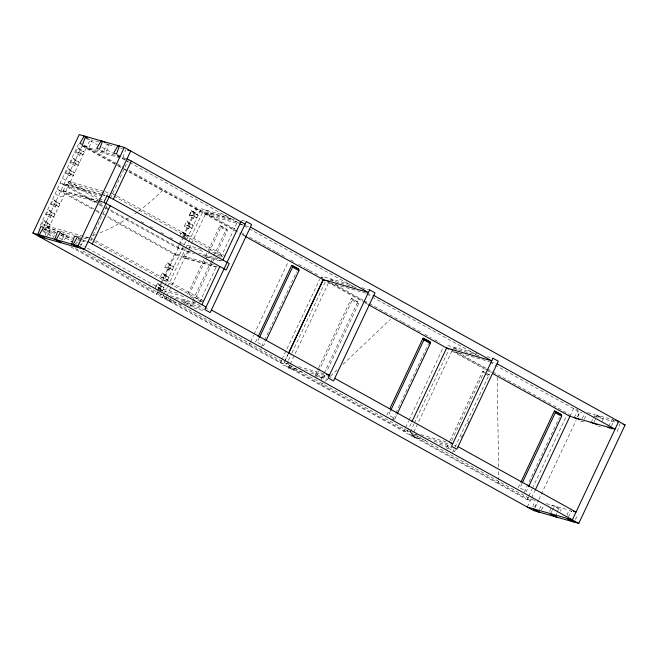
<?xml version="1.0" encoding="UTF-8"?>
<svg xmlns="http://www.w3.org/2000/svg" width="658" height="658" viewBox="0 0 658 658"><rect width="100%" height="100%" fill="white"/><g stroke="black" fill="none" stroke-linecap="round" stroke-linejoin="round"><path stroke-width="0.49" stroke-dasharray="3.29 2.47" d="M45.213 235.35L47.179 230.037L44.785 228.704M62.132 240.154L64.097 234.84L61.704 233.508M107.287 143.872L108.883 144.76L105.93 152.73L100.337 149.629M122.857 157.533L125.81 149.563M532.848 506.668L535.143 500.467M539.568 509.325L541.542 504.012M577.634 416.588L579.599 411.275M549.767 511.472L552.07 505.27L558.461 508.807L561.282 509.613L560.312 511.291M584.353 419.245L585.998 414.82M555.837 515.897L556.816 513.24M557.145 512.352L558.461 508.807M594.223 422.28L595.868 417.846M596.197 416.966L596.855 415.19L612.359 419.59L615.559 421.367M567.023 515.387L568.989 510.073L572.18 511.842M602.259 421.391L603.246 418.735L596.855 415.19M611.479 426.195L613.774 419.993M617.212 431.508L620.165 423.538M40.27 225.373L78.771 143.551M46.044 215.026L49.054 214.409L53.849 216.91L50.247 217.354L46.044 215.026L48.486 209.844L52.681 212.172L55.075 214.319L50.271 211.818L48.486 209.844M50.921 204.663L53.931 204.054L58.727 206.546L55.116 206.99L50.921 204.663L53.364 199.481L57.559 201.809L59.952 203.955L55.149 201.463L53.364 199.481M65.553 173.572L68.564 172.964L73.359 175.456L69.748 175.9L65.553 173.572L67.988 168.39L72.191 170.718L74.576 172.865L69.781 170.373L67.988 168.39M70.431 163.209L73.433 162.6L78.236 165.092L74.625 165.536L70.431 163.209L72.865 158.027L77.06 160.355L79.453 162.501L74.658 160.009L72.865 158.027M43.757 220.249L45.394 222.182L50.197 224.682L47.96 222.577L43.757 220.249L41.322 225.431L44.176 224.773L48.98 227.273L44.176 224.773M75.456 152.895L78.31 152.237L83.114 154.729L79.651 155.222L75.456 152.895L77.891 147.713L82.094 150.04L84.331 152.138L79.536 149.646L77.891 147.713M44.045 226.5L82.571 144.637M50.247 217.354L52.681 212.172M55.116 206.99L57.559 201.809M69.748 175.9L72.191 170.718M74.625 165.536L77.06 160.355M47.96 222.577L45.517 227.758L48.371 227.1M79.651 155.222L82.094 150.04M66.359 184.24L68.49 185.424L65.446 191.897L63.316 190.721L66.359 184.24L101.168 194.126M55.65 232.422L46.71 227.471L47.401 226.023L90.228 238.18M98.568 199.744L68.193 182.908L68.876 181.46L103.923 191.404M90.549 240.384L106.826 205.814M110.297 198.428L128.277 160.215M116.334 195.656L113.653 194.168L112.97 195.623L224.633 257.5M155.79 286.74L157.533 283.409M162.296 272.922L164.081 274.896L168.884 277.396L166.49 275.241L162.296 272.922L159.853 278.104L162.863 277.487L167.658 279.987L162.863 277.487M164.73 267.74L167.741 267.123L172.536 269.624L168.925 270.068L164.73 267.74L167.173 262.558L171.368 264.886L173.761 267.033L168.958 264.532L167.173 262.558M179.766 235.786L181.797 231.468L186 233.796L188.385 235.942L183.59 233.442L181.797 231.468M184.24 226.286L187.242 225.669L192.046 228.17L188.435 228.614L184.24 226.286L186.675 221.104L190.869 223.432L193.263 225.579L188.468 223.078L186.675 221.104M189.117 215.923L192.12 215.306L196.923 217.806L193.46 218.291L189.117 215.923L191.552 210.741L195.747 213.069M155.132 288.508L157.566 283.327L161.769 285.654L164.007 287.752L159.203 285.259L157.566 283.327M191.552 210.741L193.337 212.715L198.14 215.215L195.903 213.11L191.7 210.782L189.265 215.964L192.12 215.306L196.323 217.634M157.492 290.351L160.618 283.705M161.029 282.841L174.74 253.692L214.96 265.108M178.655 245.376L177.792 247.219L186.617 249.719M179.083 244.463L181.674 238.961M182.973 236.206L195.771 208.997L234.026 219.862M70.76 246.906L156.546 294.447L162.164 282.504M162.6 281.583L183.376 237.439M183.804 236.518L196.775 208.956L200.575 210.034L160.346 295.524L156.546 294.447M166.49 275.241L164.056 280.423L167.058 279.815M168.925 270.068L171.368 264.886M186 233.796L183.557 238.977L187.168 238.533L184.651 237.135M188.435 228.614L190.869 223.432M161.769 285.654L159.326 290.836L162.789 290.343L157.986 287.85L162.181 290.178M193.46 218.291L195.903 213.11M163.784 294.784L162.477 297.572L280.357 362.903L283.557 363.808L284.429 361.949M164.229 293.855L167.288 287.349M167.724 286.419L185.219 249.25M185.655 248.321L188.278 242.744M188.714 241.815L202.705 212.073L239.224 232.315M165.059 296.38L164.253 298.107L169.575 301.06L182.143 304.621M166.548 296.618L165.676 298.477L283.557 363.808M166.984 295.689L205.905 212.986L235.375 229.313M188.632 252.006L186.502 250.821L183.45 257.303L185.581 258.479L188.632 252.006L194.431 253.651M169.575 301.06L170.792 298.469M211.029 212.97L209.812 215.561L204.482 212.608L205.699 210.017L211.029 212.97L232.299 219.007M183.796 302.458L185.967 297.827M187.711 294.126L203.824 259.894M205.559 256.192L207.739 251.562M208.175 250.64L219.928 225.653L220.685 225.867L227.076 229.412L227.216 230.925L216.309 254.111M184.108 303.593L185.474 302.516L187.217 298.798M188.961 295.088L205.551 259.844M205.987 258.915L208.602 253.355M209.038 252.425L220.825 227.38L220.685 225.867M189.751 306.924L192.358 301.372M192.794 300.443L210.215 263.439M210.65 262.509L213.258 256.957M213.694 256.036L226.319 229.198L227.076 229.412M211.942 263.389L191.865 306.052L185.474 302.516M212.378 262.46L214.557 257.821M199.736 302.038L216.433 266.556M220.767 257.352L237.892 220.956M248.872 345.45L250.18 342.662M250.624 341.732L253.684 335.226M254.12 334.305L288.229 261.818M255.518 342.201L257.697 337.579M259.375 337.62L257.196 342.259L263.587 345.804L265.766 341.165M261.473 346.676L264.088 341.124M264.524 340.194L296.742 271.721M280.357 362.903L281.665 360.115M282.101 359.186L319.714 279.263M284.865 361.02L287.924 354.514M288.171 354.284L284.272 362.574L288.78 363.849L287.562 366.44L292.892 369.393L293.707 367.666M287.974 361.267L285.786 365.914L403.798 431.311L406.998 432.216L411.505 422.633M288.41 360.337L291.478 353.831M291.913 352.902L326.023 280.415M289.865 364.96L288.985 366.819L406.998 432.216M290.301 364.03L328.605 282.619M315.157 375.257L318.209 368.784M318.645 367.855L351.298 298.461L352.046 298.674L358.446 302.219L358.585 303.725L326.722 371.441M315.478 376.401L316.835 375.315L352.195 300.18L352.046 298.674M321.12 379.724L323.728 374.172M324.164 373.25L357.689 302.006L358.446 302.219M324.978 375.15L323.234 378.86L316.835 375.315M386.888 415.009L389.059 410.378M390.309 411.357L388.565 415.066L394.956 418.611L396.7 414.894M392.842 419.475L395.458 413.923M395.886 413.002L428.547 343.608M403.798 431.311L405.106 428.522M405.542 427.593L408.61 421.087M409.046 420.158L443.155 347.671M413.931 424.04L409.12 434.264L527.107 499.652L530.307 500.557L412.319 435.168L451.939 350.969L489.33 361.587M414.367 423.11L448.476 350.624M412.114 432.207L410.896 434.798L416.226 437.751L417.04 436.024M446.527 448.065L449.579 441.584M450.006 440.663L482.668 371.268L486.616 373.25M446.84 449.2L448.205 448.123L449.949 444.405M451.701 440.695L483.556 372.987L483.416 371.474M452.482 452.531L489.059 374.805L489.807 375.019L487.413 373.695M455.468 449.809L454.596 451.659L448.205 448.123M461.143 437.751L462.451 434.963M467.69 423.834L468.998 421.054M518.249 487.808L520.429 483.186M522.115 483.235L519.927 487.866L526.326 491.411L528.07 487.701M524.212 492.283L559.473 417.337M527.107 499.652L528.423 496.864M528.859 495.935L531.919 489.429M532.355 488.499L566.464 416.012M527.255 507.038L531.195 498.674M531.623 497.769L534.691 491.246M569.927 416.358L573.587 408.585L577.535 409.704M534.962 507.795L538.458 500.36M538.894 499.43L576.046 420.487M577.79 416.777L579.978 412.13L581.952 412.689M46.126 237.563L50 230.835L44.407 227.734M64.5 239.841L66.919 235.638L61.326 232.537M80.449 246.331L83.837 240.441L82.242 239.553M574.163 417.559L578.037 410.831M582.009 418.578L584.913 413.528M534.576 507.154L536.994 502.951M591.081 422.362L593.014 418.998M593.5 418.159L595.441 414.787L601.831 418.332M541.452 509.86L543.878 505.648M550.524 513.643L551.98 511.118M552.465 510.279L554.891 506.068L561.282 509.613M608.486 426.326L612.359 419.59M568.413 516.76L571.81 510.871M575.289 519.458L578.201 514.416M320.841 385.341L327.495 379.024M330.456 376.22L337.11 369.903M343.024 364.293L390.342 319.393M394.956 418.611L393.591 419.689L391.197 418.365M128.45 217.971L116.088 225.266A201.167 168.925 -74.2 0 1 98.996 233.22M63.003 196.01L59.993 196.627L55.798 194.299M86.609 138.435L90.557 139.554L86.19 147.129L83.796 145.796M98.749 141.881L91.964 139.957L89.011 147.927L84.216 145.27M105.535 143.806L107.476 144.357L103.109 151.932L100.715 150.6M108.883 144.76L114.698 146.413M120.521 148.058L122.454 148.609M126.237 158.496L81.962 145.928L117.009 165.355M125.398 159.392L86.157 148.256L68.177 186.469L104.474 196.767M201.192 208.734L228.902 216.605M241.478 220.175L245.344 221.269M199.966 211.325L239.29 222.486M205.296 214.278L238.813 223.794M239.783 224.065L249.448 226.813M104.893 191.684L113.653 194.168M68.193 182.908L108.109 194.242M102.138 194.398L105.033 195.22M102.237 194.998L60.182 183.064L98.42 204.26M103.216 195.278L105.181 195.837M63.316 190.721L98.124 200.6M99.087 200.871L102.952 201.973M105.074 203.149L57.131 189.537L95.575 210.84M97.499 202.138L65.134 192.942L47.146 231.164L54.992 233.384M98.478 202.409L102.401 203.528M324.501 277.076L350.286 284.396M361.884 287.686L368.653 289.61M320.586 277.405L322.988 278.087M329.831 280.028L334.338 281.311L329.016 278.359M335.309 281.583L356.578 287.62M329.51 282.874L365.996 293.229M366.958 293.509L372.765 295.154M181.518 243.616L201.957 249.423M212.666 252.458L225.316 256.052M188.616 247.276L205.164 251.981M216.852 255.296L222.692 256.949M198.387 253.059L218.004 258.627M190.812 252.047L178.186 248.461L109.985 210.667M202.582 255.386L222.207 260.955M206.036 256.941L222.47 261.613M217.198 266.877L175.135 254.942L107.188 217.28M185.581 258.479L217.485 267.535M46.71 227.471L56.448 230.234M61.317 231.616L73.967 235.21M77.866 236.312L89.546 239.627M42.951 228.836L55.7 232.455M60.61 233.845L72.561 237.242M78.203 238.838L86.379 241.157M60.881 235.054L72.651 238.402M77.554 239.792L80.498 240.622M81.477 240.902L86.387 242.3M447.835 345.425L477.486 353.848M487.159 356.587L491.987 357.96M453.165 348.378L457.672 349.661L452.35 346.708M458.642 349.933L479.912 355.978M490.292 361.859L496.099 363.504M177.553 293.155L159.063 287.9L84.915 246.816M190.211 296.742L203.84 300.616M158.372 289.356L185.63 297.095M198.288 300.681L203.157 302.063L91.495 240.186L92.178 238.731L94.859 240.219M587.684 412.591L595.441 414.787M156.76 291.905L160.684 293.024M170.488 295.804L195.994 303.042M595.046 416.407L617.788 422.864M160.955 294.233L163.9 295.072M175.135 298.255L200.279 305.394M166.285 297.186L168.991 297.951M181.435 301.487L203.667 307.796M204.638 308.067L209.474 309.441M159.738 296.824L173.918 300.846M185.523 304.144L203.89 309.359M193.748 307.919L204.383 310.938M580.553 421.104L583.375 421.901L581.771 421.021M598.41 426.17L600.293 426.705M298.452 366.596L323.588 373.736M289.594 365.527L292.3 366.292M304.744 369.821L326.985 376.137M327.947 376.409L332.784 377.782M283.047 365.165L298.197 369.467M310.765 373.028L327.207 377.7M288.377 368.118L302.557 372.14M315.124 375.71L327.7 379.279M407.606 430.924L411.217 431.952M420.816 434.675L446.922 442.086M412.928 433.877L416.539 434.905M428.078 438.179L450.319 444.487M454.185 445.589L456.117 446.132M406.381 433.515L421.531 437.817M434.099 441.386L450.541 446.05M411.711 436.468L427.823 441.041M439.429 444.331L451.997 447.901M534.304 500.228L530.916 499.266L81.592 250.246M546.428 503.666L568.051 509.802M117.264 154.433L121.253 156.653M117.634 155.403L119.238 156.291M85.622 138.155L97.302 144.628M101.793 147.121L112.576 153.1M117.075 155.584L125.16 160.067M126.056 160.568L128.754 162.065M129.651 162.559L238.393 222.823M239.29 223.317L242.884 225.307M243.781 225.809L248.272 228.301M249.176 228.795L356.11 288.064M366.901 294.036L371.392 296.528M372.288 297.029L479.23 356.291M490.013 362.27L579.978 412.13M83.467 145.13L116.54 163.464M117.437 163.957L123.696 167.42M129.058 170.397L200.575 210.034M240.738 232.282L245.195 234.758M249.662 237.234L256.809 241.198M257.697 241.692L266.63 246.635M267.526 247.137L275.562 251.586M276.459 252.08L284.495 256.538M290.746 260L295.212 262.476M298.781 264.458L305.032 267.921M305.921 268.415L308.602 269.903M309.499 270.397L313.965 272.873M314.853 273.366L317.534 274.847M321.104 276.829L322.889 277.816M335.473 284.791L363.191 300.155M364.088 300.648L368.554 303.124M369.451 303.618L401.635 321.458M402.523 321.951L421.301 332.356M424.879 334.338L431.13 337.809M434.708 339.791L440.07 342.76M457.919 352.647L486.517 368.496M487.413 368.998L491.88 371.474M492.776 371.967L569.647 414.565M242.786 234.289L245.459 235.77M332.315 283.902L362.887 300.846M363.784 301.348L367.378 303.338M455.55 352.203L491.822 372.305M82.349 145.533L123.465 168.325M124.354 168.818L196.775 208.956M117.905 165.849L123.301 168.835M124.198 169.336L127.792 171.327M128.688 171.828L241.025 234.084M241.922 234.577L244.62 236.074M327.297 281.887L364.137 302.31M365.034 302.812L367.732 304.3M452.202 351.117L490.852 372.535M219.928 225.653L226.319 229.198M351.298 298.461L357.689 302.006M482.668 371.268L486.657 373.481M487.463 373.925L489.059 374.805M220.825 227.38L227.216 230.925M352.195 300.18L358.585 303.725M485.16 373.876L489.157 376.088M79.536 149.646L83.73 151.973M197.54 215.043L193.337 212.715L191.7 210.782M78.31 152.237L82.513 154.564M74.658 160.009L78.853 162.337M188.468 223.078L192.662 225.406M73.433 162.6L77.636 164.928M187.242 225.669L191.445 227.997M117.231 196.15L223.531 255.057M69.781 170.373L73.976 172.7M183.59 233.442L187.785 235.77M68.564 172.964L72.758 175.283M182.365 236.033L186.568 238.361M68.876 181.46L98.355 197.795M99.251 198.288L103.717 200.764M141.231 221.557L143.913 223.046M150.172 226.508L152.845 227.997M160.889 232.447L164.459 234.429M169.822 237.398L173.391 239.38M63.11 178.754L67.313 181.082L69.098 183.056M99.457 200.238L103.035 202.22M63.982 184.141L98.848 203.462M99.736 203.964L102.418 205.444M105.996 207.426L109.573 209.409M110.47 209.902L181.986 249.538M99.309 204.753L104.647 207.706M105.535 208.199L109.096 210.173M60.931 190.623L102.056 213.406M102.952 213.908L178.943 256.02M96.463 211.341L99.144 212.822M55.149 201.463L59.343 203.783M168.958 264.532L173.153 266.86M53.931 204.054L58.126 206.373M167.741 267.123L171.935 269.451M50.271 211.818L54.474 214.146M164.081 274.896L168.284 277.224M49.054 214.409L53.249 216.737M95.747 240.713L202.055 299.62M78.244 237.341L81.444 239.109M77.825 237.867L79.421 238.755M45.394 222.182L49.597 224.51M159.203 285.259L163.406 287.587M47.401 226.023L56.333 230.974M60.799 233.45L71.516 239.389M75.983 241.864L77.767 242.851M78.664 243.345L84.018 246.314M61.005 235.391L71.722 241.338M75.3 243.312L77.085 244.307M415.667 434.173L417.443 435.16M43.79 229.297L54.63 235.309M59.13 237.801L63.62 240.285M42.342 230.127L53.964 236.567M75.415 248.461L160.346 295.524M43.017 231.534L53.767 237.489M497.16 377.297L498.608 467.591M498.674 471.696L498.805 479.904M498.822 480.924L498.871 484.008M162.789 190.121A201.167 168.925 -74.2 0 1 138.114 211.44M137.325 212.016A201.167 168.925 -74.2 0 1 132.538 215.355M95.517 234.569A201.167 168.925 -74.2 0 1 92.013 235.835M88.312 237.086A201.167 168.925 -74.2 0 1 83.41 238.583M72.544 241.305A201.167 168.925 -74.2 0 1 70.562 241.716"/><path stroke-width="0.99" d="M119.411 146.018L116.458 153.988L113.637 153.191L118.004 145.624L119.6 146.504M32.9 233.064L79.223 134.61L124.346 147.425L625.1 424.936L578.777 523.39L533.654 510.575L32.9 233.064L78.022 245.87L578.777 523.39M78.022 245.87L124.346 147.425M92.268 243.97L110.248 205.757M113.299 199.275L131.279 161.062M201.883 304.712L219.862 266.498M222.914 260.025L240.894 221.812M258.133 336.649L291.659 265.404L292.407 265.618L298.798 269.163L298.946 270.668L266.21 340.235M259.375 337.62L292.547 267.132L292.407 265.618M288.36 353.585L323.349 279.239M288.607 353.362L323.284 279.666L368.406 292.473L250.418 227.084M389.931 408.528L423.02 338.212L423.777 338.426L430.168 341.963L430.307 343.476L397.136 413.972M390.745 410.428L423.916 339.931L423.777 338.426M411.941 421.712L446.79 347.654M520.865 482.256L554.39 411.011L555.138 411.225L561.537 414.77L561.677 416.275L528.506 486.772M522.551 482.306L555.286 412.739L555.138 411.225M535.119 490.333L570.099 415.996M127.784 150.123L130.745 150.962L84.413 249.415L79.478 248.008L73.087 244.472L77.447 236.896L74.625 236.099L71.673 244.069L78.072 247.614L62.559 243.213L56.169 239.668L60.528 232.093L57.707 231.295L54.754 239.265L61.145 242.81L45.641 238.41L39.241 234.865L43.609 227.29L40.788 226.492L37.835 234.462L44.226 238.007L39.291 236.609M298.798 269.163L291.659 265.404M430.168 341.963L423.02 338.212M446.618 348.016L491.74 360.831L373.728 295.426M615.748 420.552L618.709 421.391L572.378 519.845L567.443 518.446L573.842 521.983M623.126 424.377L625.1 424.936M561.537 414.77L554.39 411.011M326.491 374.558L329.395 375.381L211.407 309.992M450.788 443.179L452.729 443.731L334.716 378.334M573.496 511.348L576.038 512.072L458.05 446.683M527.255 507.038L532.19 508.437L538.589 511.982M104.893 142.547L102.492 141.215L99.539 149.193L96.718 148.387L101.085 140.82L102.681 141.7M127.084 158.734L245.089 224.139M497.061 363.775L615.049 429.164L569.927 416.358L492.645 373.53M87.169 137.3L85.573 136.412L82.62 144.39L79.799 143.584L84.158 136.017L86.56 137.341M610.821 427.963L612.417 428.851M608 427.165L609.596 428.054M593.903 423.16L597.094 424.936M591.081 422.362L592.677 423.25M576.976 418.356L579.377 419.689M327.791 280.95L329.568 281.928M451.125 349.299L452.901 350.286M574.163 417.559L576.556 418.891M245.516 236.567L325.06 280.653M368.628 304.802L448.608 349.127M292.547 267.132L298.946 270.668M423.916 339.931L430.307 343.476M555.286 412.739L561.677 416.275M88.073 241.642L206.077 307.039M572.427 521.588L566.036 518.043L550.524 513.643L556.915 517.18M555.508 516.785L549.117 513.24L533.605 508.84L539.996 512.376M106.974 195.771L103.923 202.245L226.188 270.01L229.239 263.529L106.974 195.771M246.306 221.549L204.86 309.63L210.19 312.583L251.636 224.493L246.306 221.549M369.623 289.882L328.169 377.972L333.499 380.924L374.953 292.835L369.623 289.882M492.957 358.24L451.503 446.321L456.833 449.274L498.287 361.184L492.957 358.24"/></g></svg>
